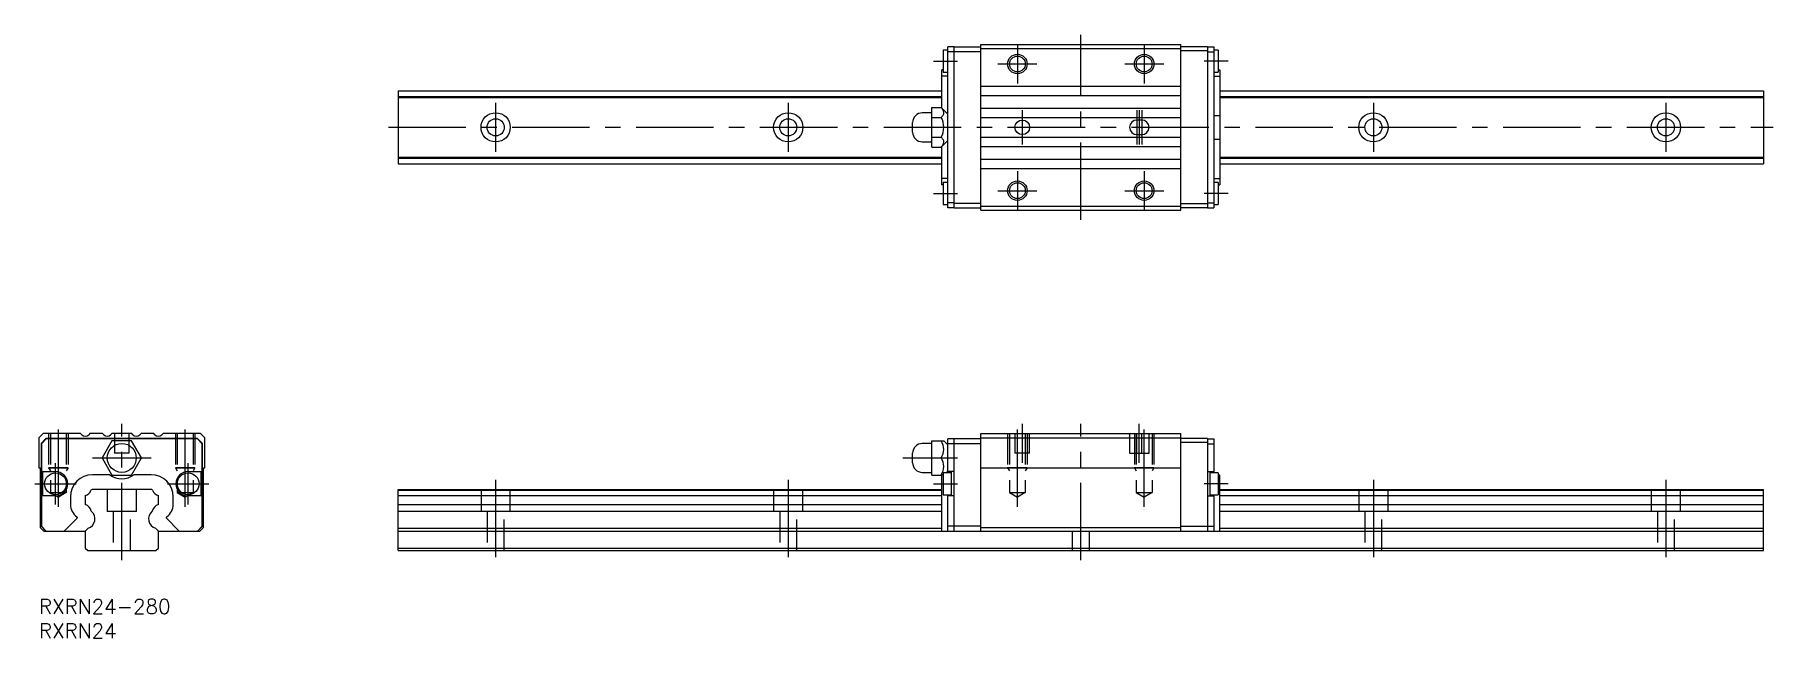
# Model space of a CAD drawing. Extents: x -1 to 356, y -8 to 116.
import ezdxf

# ---------------------------------------------------------------- set-up
doc = ezdxf.new("R2010")
doc.units = 0
doc.header["$LTSCALE"] = 0.5
doc.linetypes.add('CENTER', pattern=[50.8, 31.75, -6.35, 6.35, -6.35])
doc.linetypes.add('DASHED', pattern=[19.05, 12.7, -6.35])
for name, color, linetype in [('MSM_CENTER', 1, 'CENTER'), ('MSM_CONTINUOUS', 7, 'CONTINUOUS'), ('MSM_DASHED', 4, 'DASHED'), ('MSM_NARROW', 5, 'CONTINUOUS'), ('MSM_PART_NUMBER', 7, 'CONTINUOUS')]:
    doc.layers.add(name, color=color, linetype=linetype)
doc.styles.get("Standard").update_dxf_attribs({"font": 'txt.shx', "height": 2, "bigfont": 'bigfont.shx'})

# ---------------------------------------------------------------- blocks, each defined once
blk = doc.blocks.new('*U66')
at = {"layer": 'MSM_PART_NUMBER'}
blk.add_text('RXRN24-280', height=3, dxfattribs=at).set_placement((0, -3))
blk = doc.blocks.new('*U67')
at = {"layer": 'MSM_PART_NUMBER'}
blk.add_text('RXRN24', height=3, dxfattribs=at).set_placement((0, -8))

msp = doc.modelspace()

# ---------------------------------------------------------------- linework, layer by layer
at = {"layer": 'MSM_CENTER'}
for p, q in [((213.67, 77.85), (213.67, 115.85)), ((200.67, 113.85), (200.67, 105.85)), ((226.67, 113.85), (226.67, 105.85)), ((183.47, 110.45), (188.37, 110.45)), ((196.67, 109.85), (204.67, 109.85)), ((222.67, 109.85), (230.67, 109.85)), ((243.87, 110.45), (238.97, 110.45)), ((93.67, 101.85), (93.67, 91.85)), ((153.67, 101.85), (153.67, 91.85)), ((201.67, 100.35), (201.67, 93.35)), ((225.17, 100.35), (225.17, 93.35)), ((225.67, 100.35), (225.67, 93.35)), ((226.17, 100.35), (226.17, 93.35)), ((273.67, 101.85), (273.67, 91.85)), ((333.67, 101.85), (333.67, 91.85)), ((71.67, 96.85), (355.67, 96.85)), ((200.67, 87.85), (200.67, 79.85)), ((226.67, 87.85), (226.67, 79.85)), ((183.47, 83.25), (188.37, 83.25)), ((196.67, 83.85), (204.67, 83.85)), ((222.67, 83.85), (230.67, 83.85)), ((243.87, 83.25), (238.97, 83.25)), ((4, 18.96), (4, 36)), ((17, 8), (17, 36)), ((30, 18.96), (30, 36)), ((200.67, 18.96), (200.67, 36)), ((201.67, 36), (201.67, 28)), ((213.67, 8), (213.67, 36)), ((225.67, 28), (225.67, 36)), ((226.67, 18.96), (226.67, 36)), ((10.96, 29), (23.04, 29)), ((177.17, 29), (188.37, 29)), ((3.4, 19.45), (3.4, 27.95)), ((30.6, 19.45), (30.6, 27.95)), ((-0.85, 23.7), (7.65, 23.7)), ((26.35, 23.7), (34.85, 23.7)), ((93.67, 24.5), (93.67, 8)), ((153.67, 24.5), (153.67, 8)), ((183.47, 23.7), (188.37, 23.7)), ((243.87, 23.7), (238.97, 23.7)), ((273.67, 24.5), (273.67, 8)), ((333.67, 24.5), (333.67, 8))]:
    msp.add_line(p, q, dxfattribs=at)
at = {"layer": 'MSM_CONTINUOUS'}
for p, q in [((185.47, 112.7), (185.47, 108.2)), ((186.37, 112.7), (185.47, 112.7)), ((186.37, 80.35), (186.37, 113.35)), ((187.67, 113.35), (186.37, 113.35)), ((187.67, 112.35), (186.37, 112.35)), ((187.67, 80.3), (187.67, 113.4)), ((187.67, 113.4), (193.17, 113.4)), ((187.67, 112.4), (193.17, 112.4)), ((193.17, 113.85), (234.17, 113.85)), ((193.17, 79.85), (193.17, 113.85)), ((193.17, 113), (234.17, 113)), ((234.17, 79.85), (234.17, 113.85)), ((239.67, 113.4), (234.17, 113.4)), ((239.67, 112.55), (234.17, 112.55)), ((239.67, 113.4), (239.67, 80.3)), ((239.67, 113.35), (240.97, 113.35)), ((239.67, 112.35), (240.97, 112.35)), ((240.97, 113.35), (240.97, 80.35)), ((241.87, 112.7), (240.97, 112.7)), ((241.87, 112.7), (241.87, 108.2)), ((185.47, 108.64), (185.17, 108.64)), ((185.17, 100.75), (185.17, 108.64)), ((186.37, 107.38), (185.17, 107.38)), ((185.47, 108.2), (186.37, 108.2)), ((240.97, 108.2), (241.87, 108.2)), ((240.97, 107.38), (242.17, 107.38)), ((241.87, 108.64), (242.17, 108.64)), ((242.17, 108.64), (242.17, 85.07)), ((73.67, 104.35), (73.67, 89.35)), ((73.67, 104.35), (185.17, 104.35)), ((193.17, 105.31), (234.17, 105.31)), ((193.17, 103.39), (234.17, 103.39)), ((242.17, 104.35), (353.67, 104.35)), ((353.67, 104.35), (353.67, 89.35)), ((73.67, 103.17), (185.17, 103.17)), ((73.67, 102.95), (185.17, 102.95)), ((183.1, 100.89), (185.04, 100.89)), ((183.1, 92.81), (183.1, 100.89)), ((186.37, 99.55), (185.04, 100.89)), ((193.17, 100.81), (234.17, 100.81)), ((242.17, 103.17), (353.67, 103.17)), ((242.17, 102.95), (353.67, 102.95)), ((179.17, 95.88), (179.17, 97.82)), ((183.1, 99.82), (181.17, 99.82)), ((183.1, 98.87), (185.04, 98.87)), ((193.17, 98.89), (234.17, 98.89)), ((226.17, 98.35), (225.17, 98.35)), ((240.97, 99.3), (242.17, 99.3)), ((181.17, 93.88), (183.1, 93.88)), ((183.1, 94.83), (185.04, 94.83)), ((183.1, 92.81), (185.04, 92.81)), ((185.04, 92.81), (186.37, 94.15)), ((185.17, 85.07), (185.17, 92.95)), ((193.17, 94.81), (234.17, 94.81)), ((193.17, 92.89), (234.17, 92.89)), ((225.17, 95.35), (226.17, 95.35)), ((240.97, 94.4), (242.17, 94.4)), ((73.67, 90.75), (185.17, 90.75)), ((73.67, 90.53), (185.17, 90.53)), ((73.67, 89.35), (185.17, 89.35)), ((193.17, 90.31), (234.17, 90.31)), ((242.17, 90.75), (353.67, 90.75)), ((242.17, 90.53), (353.67, 90.53)), ((242.17, 89.35), (353.67, 89.35)), ((186.37, 86.32), (185.17, 86.32)), ((193.17, 88.39), (234.17, 88.39)), ((240.97, 86.32), (242.17, 86.32)), ((185.47, 85.07), (185.17, 85.07)), ((185.47, 85.5), (185.47, 81)), ((186.37, 85.5), (185.47, 85.5)), ((241.87, 85.5), (240.97, 85.5)), ((241.87, 85.5), (241.87, 81)), ((241.87, 85.07), (242.17, 85.07)), ((185.47, 81), (186.37, 81)), ((187.67, 81.35), (186.37, 81.35)), ((187.67, 80.35), (186.37, 80.35)), ((187.67, 81.3), (193.17, 81.3)), ((187.67, 80.3), (193.17, 80.3)), ((193.17, 80.7), (234.17, 80.7)), ((193.17, 79.85), (234.17, 79.85)), ((239.67, 81.15), (234.17, 81.15)), ((239.67, 80.3), (234.17, 80.3)), ((239.67, 81.35), (240.97, 81.35)), ((239.67, 80.35), (240.97, 80.35)), ((240.97, 81), (241.87, 81)), ((0.85, 34), (0, 33.15)), ((0, 33.15), (0, 27)), ((1.45, 33), (0.45, 32)), ((1.5, 32.9), (0.5, 31.9)), ((8.54, 34), (0.85, 34)), ((32.55, 33), (1.45, 33)), ((32.5, 32.9), (1.5, 32.9)), ((8.79, 33.75), (8.54, 34)), ((10.46, 34), (10.21, 33.75)), ((13.04, 34), (10.46, 34)), ((14.98, 32.5), (12.96, 29)), ((13.29, 33.75), (13.04, 34)), ((14.96, 34), (14.71, 33.75)), ((19.04, 34), (14.96, 34)), ((19.02, 32.5), (14.98, 32.5)), ((21.04, 29), (19.02, 32.5)), ((19.29, 33.75), (19.04, 34)), ((20.96, 34), (20.71, 33.75)), ((23.54, 34), (20.96, 34)), ((23.79, 33.75), (23.54, 34)), ((25.46, 34), (25.21, 33.75)), ((33.15, 34), (25.46, 34)), ((33.5, 31.9), (32.5, 32.9)), ((33.55, 32), (32.55, 33)), ((34, 33.15), (33.15, 34)), ((34, 27), (34, 33.15)), ((183.1, 25.5), (183.1, 32.5)), ((183.1, 32.5), (185.58, 32.5)), ((186.37, 31.7), (185.58, 32.5)), ((186.37, 25.95), (186.37, 32.9)), ((187.67, 32.9), (186.37, 32.9)), ((187.67, 14), (187.67, 33)), ((187.67, 33), (193.17, 33)), ((193.17, 14), (193.17, 34)), ((193.17, 34), (234.17, 34)), ((193.17, 33.15), (234.17, 33.15)), ((234.17, 14), (234.17, 34)), ((239.67, 33), (234.17, 33)), ((239.67, 32.15), (234.17, 32.15)), ((239.67, 33), (239.67, 14)), ((239.67, 32.9), (240.97, 32.9)), ((240.97, 32.9), (240.97, 25.95)), ((0.45, 32), (0.45, 15)), ((0.5, 31.9), (0.5, 26.2)), ((12.96, 29), (14.98, 25.5)), ((19.02, 25.5), (21.04, 29)), ((33.5, 26.2), (33.5, 31.9)), ((33.55, 15), (33.55, 32)), ((179.17, 28.03), (179.17, 29.97)), ((183.1, 31.97), (181.17, 31.97)), ((183.1, 29), (185.04, 29)), ((187.67, 31.9), (186.37, 31.9)), ((187.67, 32), (193.17, 32)), ((239.67, 31.9), (240.97, 31.9)), ((0, 27), (0.25, 27)), ((0.25, 27), (0.25, 14.75)), ((0.5, 26.2), (3.4, 26.2)), ((0.75, 26.2), (0.75, 21.2)), ((14.55, 25.53), (10.97, 25.53)), ((14.98, 25.5), (19.02, 25.5)), ((23.03, 25.53), (19.45, 25.53)), ((30.6, 26.2), (33.5, 26.2)), ((33.25, 21.2), (33.25, 26.2)), ((33.75, 14.75), (33.75, 27)), ((33.75, 27), (34, 27)), ((181.17, 26.03), (183.1, 26.03)), ((183.1, 25.5), (185.17, 25.5)), ((185.47, 25.53), (185.17, 25.53)), ((185.17, 14), (185.17, 25.53)), ((187.17, 25.95), (185.47, 25.95)), ((185.47, 25.95), (185.47, 21.45)), ((186.02, 25.95), (186.37, 26.3)), ((187.67, 26.2), (186.37, 26.2)), ((187.17, 21.2), (187.17, 26.2)), ((193.17, 27), (234.17, 27)), ((239.67, 26.2), (240.97, 26.2)), ((240.17, 21.2), (240.17, 26.2)), ((241.87, 25.95), (240.17, 25.95)), ((241.87, 25.95), (241.87, 21.45)), ((241.87, 25.53), (242.17, 25.53)), ((242.17, 14), (242.17, 25.53)), ((10.9, 22.5), (10.68, 22.37)), ((23.1, 22.5), (10.9, 22.5)), ((23.32, 22.37), (23.1, 22.5)), ((73.67, 22.5), (185.17, 22.5)), ((73.67, 10), (73.67, 22.5)), ((73.67, 22.37), (185.17, 22.37)), ((185.47, 21.45), (187.17, 21.45)), ((186.37, 14), (186.37, 21.45)), ((240.17, 21.45), (241.87, 21.45)), ((240.97, 21.45), (240.97, 14)), ((242.17, 22.5), (353.67, 22.5)), ((242.17, 22.37), (353.67, 22.37)), ((353.67, 10), (353.67, 22.5)), ((3.4, 21.2), (0.5, 21.2)), ((0.5, 21.2), (0.5, 15)), ((6.47, 21.03), (6.47, 19.47)), ((9.5, 21.29), (9.5, 19.42)), ((24.5, 19.42), (24.5, 21.29)), ((27.53, 19.47), (27.53, 21.03)), ((33.5, 21.2), (30.6, 21.2)), ((33.5, 15), (33.5, 21.2)), ((73.67, 21.29), (185.17, 21.29)), ((73.67, 19.42), (185.17, 19.42)), ((73.67, 18.07), (185.17, 18.07)), ((187.67, 21.2), (186.37, 21.2)), ((239.67, 21.2), (240.97, 21.2)), ((242.17, 21.29), (353.67, 21.29)), ((242.17, 19.42), (353.67, 19.42)), ((242.17, 18.07), (353.67, 18.07)), ((0.25, 14.75), (1, 14)), ((0.45, 15), (1.45, 14)), ((0.5, 15), (1.5, 14)), ((7.83, 16.62), (5.21, 14)), ((10.09, 14.59), (9.5, 14)), ((24.5, 14), (23.91, 14.59)), ((28.79, 14), (26.17, 16.62)), ((32.5, 14), (33.5, 15)), ((32.55, 14), (33.55, 15)), ((33, 14), (33.75, 14.75)), ((73.67, 14.59), (185.17, 14.59)), ((193.17, 15), (186.37, 15)), ((193.17, 14.75), (234.17, 14.75)), ((234.17, 15), (240.97, 15)), ((242.17, 14.59), (353.67, 14.59)), ((1, 14), (9.5, 14)), ((9.5, 14), (9.5, 10.5)), ((24.5, 14), (33, 14)), ((24.5, 10.5), (24.5, 14)), ((73.67, 14), (353.67, 14)), ((9.5, 10.5), (10, 10)), ((10, 10), (24, 10)), ((24, 10), (24.5, 10.5)), ((73.67, 10.5), (353.67, 10.5)), ((73.67, 10), (353.67, 10))]:
    msp.add_line(p, q, dxfattribs=at)
for centre, radius in [((200.67, 109.85), 1.62), ((226.67, 109.85), 1.62), ((93.67, 96.85), 3), ((153.67, 96.85), 3), ((273.67, 96.85), 3), ((333.67, 96.85), 3), ((93.67, 96.85), 1.75), ((153.67, 96.85), 1.75), ((201.67, 96.85), 1.5), ((273.67, 96.85), 1.75), ((333.67, 96.85), 1.75), ((200.67, 83.85), 1.62), ((226.67, 83.85), 1.62), ((17, 29), 2.97), ((3.4, 23.7), 2.25), ((30.6, 23.7), 2.25)]:
    msp.add_circle(centre, radius, dxfattribs=at)
for centre, radius, start, end in [((183.26, 99.06), 2.55, 33.451, 45.7464), ((184.59, 99.88), 0.99, 327.77, 36.2225), ((181.17, 97.82), 2, 90, 180), ((183.38, 100.59), 2.39, 313.9659, 328.8452), ((181.54, 96.85), 4.04, 330.0001, 29.9999), ((225.17, 96.85), 1.5, 90, 270), ((226.17, 96.85), 1.5, 270, 90), ((181.17, 95.88), 2, 180, 270), ((183.38, 93.11), 2.39, 31.1548, 46.0341), ((183.26, 94.64), 2.55, 314.2536, 326.549), ((184.59, 93.82), 0.99, 323.7775, 32.23), ((9.5, 34.46), 1, 225, 315), ((14, 34.46), 1, 225, 315), ((20, 34.46), 1, 225, 315), ((24.5, 34.46), 1, 225, 315), ((182.46, 30.75), 3.11, 325.854, 34.146), ((181.17, 29.97), 2, 90, 180), ((182.46, 27.25), 3.11, 325.854, 34.146), ((3.4, 23.7), 2.5, 270, 90), ((10.97, 21.03), 4.5, 90, 180), ((17, 29), 4.25, 234.733, 305.267), ((23.03, 21.03), 4.5, 0, 90), ((30.6, 23.7), 2.5, 90, 270), ((181.17, 28.03), 2, 180, 270), ((9.07, 22.93), 1.7, 284.6516, 340.7742), ((24.93, 22.93), 1.7, 199.2258, 255.3484), ((9.57, 19.47), 3.1, 180, 235.2563), ((9.07, 17.77), 1.7, 9.9879, 75.3484), ((9.5, 16.5), 2, 287.1144, 51.529), ((24.5, 16.5), 2, 128.471, 252.8856), ((24.93, 17.77), 1.7, 104.6516, 170.0121), ((24.43, 19.47), 3.1, 304.7437, 0), ((7.69, 16.76), 0.2, 314.9997, 55.2578), ((26.31, 16.76), 0.2, 124.7422, 225.0003)]:
    msp.add_arc(centre, radius, start, end, dxfattribs=at)
at = {"layer": 'MSM_DASHED'}
for p, q in [((2, 34), (2, 27)), ((2.38, 34), (2.38, 21.9)), ((5.62, 34), (5.62, 21.9)), ((6, 34), (6, 27)), ((15.5, 34), (15.5, 30)), ((18.5, 30), (18.5, 34)), ((28, 34), (28, 27)), ((28.38, 34), (28.38, 21.9)), ((31.62, 34), (31.62, 21.9)), ((32, 34), (32, 27)), ((198.67, 34), (198.67, 27)), ((199.05, 34), (199.05, 21.9)), ((200.17, 34), (200.17, 30)), ((202.29, 34), (202.29, 21.9)), ((202.67, 34), (202.67, 27)), ((203.17, 30), (203.17, 34)), ((223.67, 34), (223.67, 30)), ((224.67, 34), (224.67, 27)), ((225.05, 34), (225.05, 21.9)), ((225.17, 30), (225.17, 34)), ((226.17, 30), (226.17, 34)), ((227.67, 30), (227.67, 34)), ((228.29, 34), (228.29, 21.9)), ((228.67, 34), (228.67, 27)), ((18.5, 30), (15.5, 30)), ((203.17, 30), (200.17, 30)), ((223.67, 30), (227.67, 30)), ((2, 27), (6, 27)), ((2, 27), (2.38, 26.34)), ((6, 27), (5.62, 26.34)), ((28, 27), (32, 27)), ((28, 27), (28.38, 26.34)), ((32, 27), (31.62, 26.34)), ((198.67, 27), (202.67, 27)), ((198.67, 27), (199.05, 26.34)), ((202.67, 27), (202.29, 26.34)), ((224.67, 27), (228.67, 27)), ((224.67, 27), (225.05, 26.34)), ((228.67, 27), (228.29, 26.34)), ((2.38, 21.9), (5.62, 21.9)), ((2.38, 21.9), (4, 20.96)), ((5.62, 21.9), (4, 20.96)), ((14, 22.5), (14, 18)), ((20, 18), (20, 22.5)), ((28.38, 21.9), (31.62, 21.9)), ((28.38, 21.9), (30, 20.96)), ((31.62, 21.9), (30, 20.96)), ((90.67, 22.5), (90.67, 18)), ((96.67, 18), (96.67, 22.5)), ((150.67, 22.5), (150.67, 18)), ((156.67, 18), (156.67, 22.5)), ((199.05, 21.9), (202.29, 21.9)), ((199.05, 21.9), (200.67, 20.96)), ((202.29, 21.9), (200.67, 20.96)), ((225.05, 21.9), (228.29, 21.9)), ((225.05, 21.9), (226.67, 20.96)), ((228.29, 21.9), (226.67, 20.96)), ((270.67, 22.5), (270.67, 18)), ((276.67, 18), (276.67, 22.5)), ((330.67, 22.5), (330.67, 18)), ((336.67, 18), (336.67, 22.5)), ((20, 18), (14, 18)), ((15.25, 18), (15.25, 10)), ((18.75, 10), (18.75, 18)), ((96.67, 18), (90.67, 18)), ((91.92, 18), (91.92, 10)), ((95.42, 10), (95.42, 18)), ((156.67, 18), (150.67, 18)), ((151.92, 18), (151.92, 10)), ((155.42, 10), (155.42, 18)), ((276.67, 18), (270.67, 18)), ((271.92, 18), (271.92, 10)), ((275.42, 10), (275.42, 18)), ((336.67, 18), (330.67, 18)), ((331.92, 18), (331.92, 10)), ((335.42, 10), (335.42, 18)), ((211.92, 14), (211.92, 10)), ((215.42, 10), (215.42, 14))]:
    msp.add_line(p, q, dxfattribs=at)
at = {"layer": 'MSM_NARROW'}
for p, q in [((6, 27), (2, 27)), ((32, 27), (28, 27)), ((202.67, 27), (198.67, 27)), ((228.67, 27), (224.67, 27))]:
    msp.add_line(p, q, dxfattribs=at)
for centre in [(200.67, 109.85), (226.67, 109.85), (200.67, 83.85), (226.67, 83.85)]:
    msp.add_circle(centre, 2, dxfattribs=at)

# ---------------------------------------------------------------- block references
at = {"layer": 'MSM_CONTINUOUS'}
for name in ['*U66', '*U67']:
    msp.add_blockref(name, (0, 0), dxfattribs=at)

doc.saveas('drawing.dxf')
